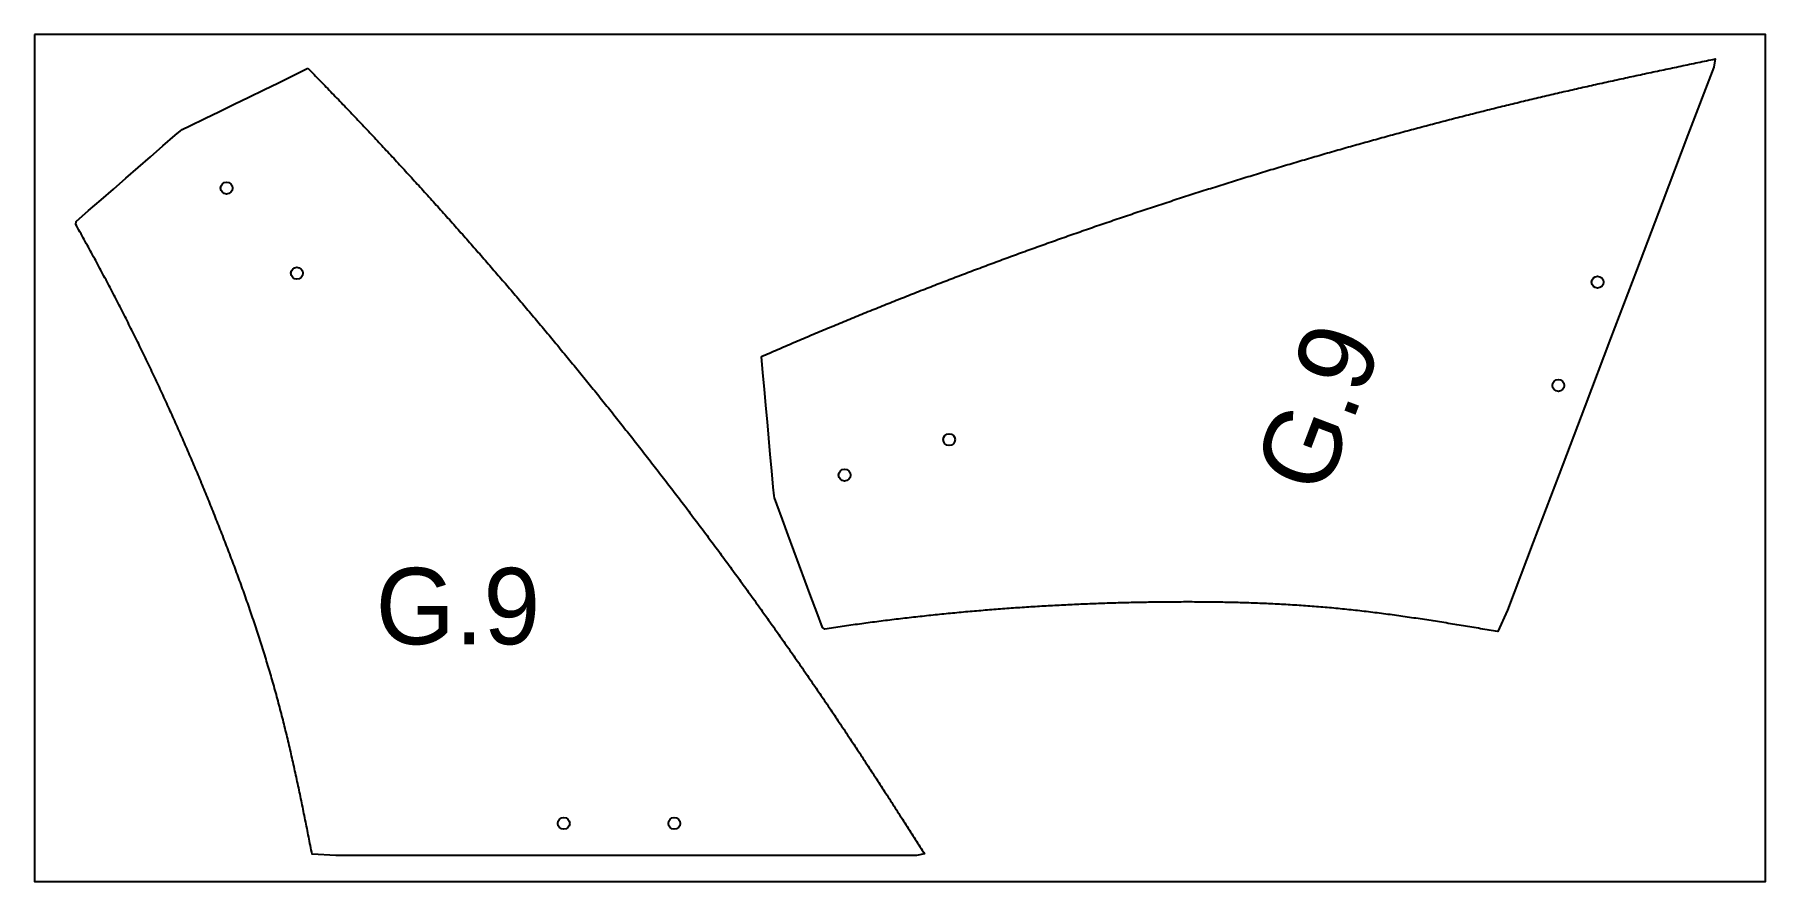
# Model space of a CAD drawing. Extents: x 8.6 to 102.6, y 6.1 to 52.1.
import ezdxf

# ---------------------------------------------------------------- set-up
doc = ezdxf.new("R2010")
doc.units = 0
doc.layers.get('0').update_dxf_attribs({"linetype": 'CONTINUOUS'})
for name, color, linetype in [('ANNOTATION', 7, 'CONTINUOUS'), ('CUT_SHEET', 1, 'CONTINUOUS'), ('DRILLING', 3, 'CONTINUOUS')]:
    doc.layers.add(name, color=color, linetype=linetype)
doc.styles.add('TW_CEN_MT', font='txt')

# ---------------------------------------------------------------- blocks, each defined once
blk = doc.blocks.new('*U4')
at = {"layer": 'ANNOTATION', "color": 7, "style": 'TW_CEN_MT'}
blk.add_text('G.9', height=4.1481, rotation=69.20988, dxfattribs=at).set_placement((78.623, 26.902))
blk = doc.blocks.new('*U5')
at = {"layer": 'ANNOTATION', "color": 7, "style": 'TW_CEN_MT'}
blk.add_text('G.9', height=4.1481, dxfattribs=at).set_placement((27.113, 18.941))

msp = doc.modelspace()

# ---------------------------------------------------------------- linework, layer by layer
for points in [[(23.4402, 50.2282, 0), (23.523, 50.1436, 0), (23.6058, 50.0589, 0), (23.6885, 49.9741, 0), (23.7712, 49.8893, 0), (23.8538, 49.8045, 0), (23.9364, 49.7196, 0), (24.019, 49.6347, 0), (24.1015, 49.5498, 0), (24.1839, 49.4648, 0), (24.2664, 49.3797, 0), (24.3488, 49.2947, 0), (24.4311, 49.2096, 0), (24.5134, 49.1244, 0), (24.5957, 49.0392, 0), (24.6779, 48.954, 0), (24.7601, 48.8687, 0), (24.8422, 48.7834, 0), (24.9243, 48.6981, 0), (25.0064, 48.6127, 0), (25.0884, 48.5272, 0), (25.1704, 48.4418, 0), (25.2523, 48.3562, 0), (25.3342, 48.2707, 0), (25.416, 48.1851, 0), (25.4978, 48.0995, 0), (25.5796, 48.0138, 0), (25.6613, 47.9281, 0), (25.743, 47.8423, 0), (25.8247, 47.7565, 0), (25.9062, 47.6707, 0), (25.9878, 47.5848, 0), (26.0693, 47.4989, 0), (26.1508, 47.4129, 0), (26.2322, 47.327, 0), (26.3136, 47.2409, 0), (26.3949, 47.1548, 0), (26.4762, 47.0687, 0), (26.5575, 46.9826, 0), (26.6387, 46.8964, 0), (26.7199, 46.8101, 0), (26.801, 46.7239, 0), (26.8821, 46.6376, 0), (26.9631, 46.5512, 0), (27.0441, 46.4648, 0), (27.1251, 46.3784, 0), (27.206, 46.2919, 0), (27.2869, 46.2054, 0), (27.3677, 46.1188, 0), (27.4485, 46.0322, 0), (27.5293, 45.9456, 0), (27.61, 45.8589, 0), (27.6906, 45.7722, 0), (27.7713, 45.6855, 0), (27.8518, 45.5987, 0), (27.9324, 45.5119, 0), (28.0129, 45.425, 0), (28.0933, 45.3381, 0), (28.1737, 45.2511, 0), (28.2541, 45.1641, 0), (28.3344, 45.0771, 0), (28.4147, 44.99, 0), (28.4949, 44.9029, 0), (28.5751, 44.8158, 0), (28.6553, 44.7286, 0), (28.7354, 44.6414, 0), (28.8154, 44.5541, 0), (28.8955, 44.4668, 0), (28.9754, 44.3795, 0), (29.0554, 44.2921, 0), (29.1353, 44.2047, 0), (29.2151, 44.1172, 0), (29.2949, 44.0297, 0), (29.3747, 43.9422, 0), (29.4544, 43.8546, 0), (29.5341, 43.767, 0), (29.6137, 43.6793, 0), (29.6933, 43.5916, 0), (29.7729, 43.5039, 0), (29.8524, 43.4161, 0), (29.9319, 43.3283, 0), (30.0113, 43.2405, 0), (30.0907, 43.1526, 0), (30.17, 43.0647, 0), (30.2493, 42.9767, 0), (30.3286, 42.8887, 0), (30.4078, 42.8007, 0), (30.487, 42.7126, 0), (30.5661, 42.6245, 0), (30.6452, 42.5363, 0), (30.7242, 42.4481, 0), (30.8032, 42.3599, 0), (30.8822, 42.2716, 0), (30.9611, 42.1833, 0), (31.0399, 42.0949, 0), (31.1188, 42.0066, 0), (31.1976, 41.9181, 0), (31.2763, 41.8297, 0), (31.355, 41.7412, 0), (31.4337, 41.6526, 0), (31.5123, 41.5641, 0), (31.5908, 41.4754, 0), (31.6694, 41.3868, 0), (31.7479, 41.2981, 0), (31.8263, 41.2094, 0), (31.9047, 41.1206, 0), (31.9831, 41.0318, 0), (32.0614, 40.943, 0), (32.1397, 40.8541, 0), (32.2179, 40.7652, 0), (32.2961, 40.6762, 0), (32.3742, 40.5872, 0), (32.4523, 40.4982, 0), (32.5304, 40.4091, 0), (32.6084, 40.32, 0), (32.6864, 40.2309, 0), (32.7643, 40.1417, 0), (32.8422, 40.0525, 0), (32.92, 39.9632, 0), (32.9978, 39.8739, 0), (33.0756, 39.7846, 0), (33.1533, 39.6952, 0), (33.231, 39.6058, 0), (33.3086, 39.5164, 0), (33.3862, 39.4269, 0), (33.4638, 39.3374, 0), (33.5413, 39.2479, 0), (33.6188, 39.1583, 0), (33.6962, 39.0686, 0), (33.7736, 38.979, 0), (33.8509, 38.8893, 0), (33.9282, 38.7995, 0), (34.0054, 38.7098, 0), (34.0826, 38.62, 0), (34.1598, 38.5301, 0), (34.2369, 38.4402, 0), (34.314, 38.3503, 0), (34.391, 38.2604, 0), (34.468, 38.1704, 0), (34.545, 38.0803, 0), (34.6219, 37.9903, 0), (34.6988, 37.9002, 0), (34.7756, 37.81, 0), (34.8524, 37.7198, 0), (34.9291, 37.6296, 0), (35.0058, 37.5394, 0), (35.0825, 37.4491, 0), (35.1591, 37.3588, 0), (35.2357, 37.2684, 0), (35.3122, 37.178, 0), (35.3887, 37.0876, 0), (35.4651, 36.9971, 0), (35.5415, 36.9066, 0), (35.6179, 36.8161, 0), (35.6942, 36.7255, 0), (35.7704, 36.6349, 0), (35.8467, 36.5443, 0), (35.9229, 36.4536, 0), (35.999, 36.3629, 0), (36.0751, 36.2721, 0), (36.1512, 36.1813, 0), (36.2272, 36.0905, 0), (36.3032, 35.9996, 0), (36.3791, 35.9087, 0), (36.455, 35.8178, 0), (36.5308, 35.7268, 0), (36.6066, 35.6358, 0), (36.6824, 35.5448, 0), (36.7581, 35.4537, 0), (36.8338, 35.3626, 0), (36.9094, 35.2714, 0), (36.985, 35.1803, 0), (37.0605, 35.089, 0), (37.136, 34.9978, 0), (37.2115, 34.9065, 0), (37.2869, 34.8152, 0), (37.3623, 34.7238, 0), (37.4376, 34.6324, 0), (37.5129, 34.541, 0), (37.5882, 34.4495, 0), (37.6634, 34.358, 0), (37.7386, 34.2665, 0), (37.8137, 34.1749, 0), (37.8888, 34.0833, 0), (37.9638, 33.9917, 0), (38.0388, 33.9, 0), (38.1137, 33.8083, 0), (38.1887, 33.7166, 0), (38.2635, 33.6248, 0), (38.3383, 33.533, 0), (38.4131, 33.4411, 0), (38.4879, 33.3492, 0), (38.5626, 33.2573, 0), (38.6372, 33.1654, 0), (38.7118, 33.0734, 0), (38.7864, 32.9814, 0), (38.8609, 32.8893, 0), (38.9354, 32.7972, 0), (39.0098, 32.7051, 0), (39.0842, 32.6129, 0), (39.1586, 32.5207, 0), (39.2329, 32.4285, 0), (39.3072, 32.3362, 0), (39.3814, 32.2439, 0), (39.4556, 32.1516, 0), (39.5297, 32.0592, 0), (39.6038, 31.9668, 0), (39.6779, 31.8744, 0), (39.7519, 31.7819, 0), (39.8259, 31.6894, 0), (39.8998, 31.5969, 0), (39.9737, 31.5043, 0), (40.0476, 31.4117, 0), (40.1214, 31.3191, 0), (40.1951, 31.2264, 0), (40.2688, 31.1337, 0), (40.3425, 31.041, 0), (40.4162, 30.9482, 0), (40.4897, 30.8554, 0), (40.5633, 30.7626, 0), (40.6368, 30.6697, 0), (40.7103, 30.5768, 0), (40.7837, 30.4838, 0), (40.8571, 30.3909, 0), (40.9304, 30.2979, 0), (41.0037, 30.2048, 0), (41.0769, 30.1117, 0), (41.1502, 30.0186, 0), (41.2233, 29.9255, 0), (41.2964, 29.8323, 0), (41.3695, 29.7391, 0), (41.4426, 29.6459, 0), (41.5156, 29.5526, 0), (41.5885, 29.4593, 0), (41.6614, 29.3659, 0), (41.7343, 29.2726, 0), (41.8071, 29.1792, 0), (41.8799, 29.0857, 0), (41.9526, 28.9922, 0), (42.0253, 28.8987, 0), (42.098, 28.8052, 0), (42.1706, 28.7116, 0), (42.2432, 28.618, 0), (42.3157, 28.5244, 0), (42.3882, 28.4307, 0), (42.4606, 28.337, 0), (42.533, 28.2433, 0), (42.6054, 28.1495, 0), (42.6777, 28.0557, 0), (42.75, 27.9619, 0), (42.8222, 27.868, 0), (42.8944, 27.7741, 0), (42.9666, 27.6802, 0), (43.0387, 27.5862, 0), (43.1107, 27.4922, 0), (43.1827, 27.3982, 0), (43.2547, 27.3041, 0), (43.3266, 27.21, 0), (43.3985, 27.1159, 0), (43.4704, 27.0217, 0), (43.5422, 26.9275, 0), (43.6139, 26.8333, 0), (43.6857, 26.739, 0), (43.7573, 26.6448, 0), (43.829, 26.5504, 0), (43.9005, 26.4561, 0), (43.9721, 26.3617, 0), (44.0436, 26.2673, 0), (44.115, 26.1728, 0), (44.1864, 26.0783, 0), (44.2578, 25.9838, 0), (44.3291, 25.8892, 0), (44.4004, 25.7946, 0), (44.4716, 25.7, 0), (44.5428, 25.6054, 0), (44.614, 25.5107, 0), (44.6851, 25.416, 0), (44.7561, 25.3212, 0), (44.8272, 25.2264, 0), (44.8981, 25.1316, 0), (44.9691, 25.0368, 0), (45.0399, 24.9419, 0), (45.1108, 24.847, 0), (45.1816, 24.752, 0), (45.2523, 24.657, 0), (45.323, 24.562, 0), (45.3937, 24.467, 0), (45.4643, 24.3719, 0), (45.5349, 24.2768, 0), (45.6054, 24.1816, 0), (45.6759, 24.0865, 0), (45.7463, 23.9913, 0), (45.8167, 23.896, 0), (45.887, 23.8007, 0), (45.9573, 23.7054, 0), (46.0276, 23.6101, 0), (46.0978, 23.5147, 0), (46.168, 23.4193, 0), (46.2381, 23.3239, 0), (46.3082, 23.2284, 0), (46.3782, 23.1329, 0), (46.4482, 23.0373, 0), (46.5181, 22.9418, 0), (46.588, 22.8462, 0), (46.6579, 22.7505, 0), (46.7277, 22.6548, 0), (46.7974, 22.5591, 0), (46.8671, 22.4634, 0), (46.9368, 22.3676, 0), (47.0064, 22.2718, 0), (47.076, 22.176, 0), (47.1455, 22.0801, 0), (47.215, 21.9842, 0), (47.2844, 21.8883, 0), (47.3538, 21.7923, 0), (47.4231, 21.6963, 0), (47.4924, 21.6003, 0), (47.5617, 21.5042, 0), (47.6309, 21.4081, 0), (47.7, 21.312, 0), (47.7691, 21.2158, 0), (47.8382, 21.1196, 0), (47.9072, 21.0234, 0), (47.9762, 20.9271, 0), (48.0451, 20.8308, 0), (48.114, 20.7345, 0), (48.1828, 20.6381, 0), (48.2516, 20.5417, 0), (48.3203, 20.4453, 0), (48.389, 20.3488, 0), (48.4576, 20.2523, 0), (48.5262, 20.1558, 0), (48.5948, 20.0593, 0), (48.6633, 19.9627, 0), (48.7317, 19.866, 0), (48.8001, 19.7694, 0), (48.8685, 19.6727, 0), (48.9368, 19.5759, 0), (49.0051, 19.4792, 0), (49.0733, 19.3824, 0), (49.1414, 19.2856, 0), (49.2095, 19.1887, 0), (49.2776, 19.0918, 0), (49.3456, 18.9949, 0), (49.4136, 18.8979, 0), (49.4815, 18.8009, 0), (49.5494, 18.7039, 0), (49.6172, 18.6068, 0), (49.685, 18.5098, 0), (49.7528, 18.4126, 0), (49.8204, 18.3155, 0), (49.8881, 18.2183, 0), (49.9557, 18.1211, 0), (50.0232, 18.0238, 0), (50.0907, 17.9265, 0), (50.1581, 17.8292, 0), (50.2255, 17.7318, 0), (50.2929, 17.6344, 0), (50.3602, 17.537, 0), (50.4274, 17.4396, 0), (50.4946, 17.3421, 0), (50.5618, 17.2445, 0), (50.6289, 17.147, 0), (50.6959, 17.0494, 0), (50.7629, 16.9518, 0), (50.8299, 16.8541, 0), (50.8968, 16.7564, 0), (50.9637, 16.6587, 0), (51.0305, 16.5609, 0), (51.0972, 16.4632, 0), (51.1639, 16.3653, 0), (51.2306, 16.2675, 0), (51.2972, 16.1696, 0), (51.3638, 16.0717, 0), (51.4303, 15.9737, 0), (51.4967, 15.8757, 0), (51.5631, 15.7777, 0), (51.6295, 15.6797, 0), (51.6958, 15.5816, 0), (51.7621, 15.4834, 0), (51.8283, 15.3853, 0), (51.8944, 15.2871, 0), (51.9606, 15.1889, 0), (52.0266, 15.0906, 0), (52.0926, 14.9923, 0), (52.1586, 14.894, 0), (52.2245, 14.7957, 0), (52.2904, 14.6973, 0), (52.3562, 14.5989, 0), (52.4219, 14.5004, 0), (52.4876, 14.4019, 0), (52.5533, 14.3034, 0), (52.6189, 14.2048, 0), (52.6845, 14.1063, 0), (52.75, 14.0076, 0), (52.8154, 13.909, 0), (52.8808, 13.8103, 0), (52.9462, 13.7116, 0), (53.0115, 13.6128, 0), (53.0768, 13.514, 0), (53.142, 13.4152, 0), (53.2072, 13.3164, 0), (53.2723, 13.2175, 0), (53.3374, 13.1186, 0), (53.4024, 13.0197, 0), (53.4674, 12.9207, 0), (53.5323, 12.8217, 0), (53.5972, 12.7227, 0), (53.6621, 12.6237, 0), (53.7269, 12.5246, 0), (53.7917, 12.4255, 0), (53.8564, 12.3264, 0), (53.9212, 12.2272, 0), (53.9858, 12.1281, 0), (54.0505, 12.0289, 0), (54.115, 11.9297, 0), (54.1796, 11.8304, 0), (54.2441, 11.7311, 0), (54.3086, 11.6319, 0), (54.3731, 11.5325, 0), (54.4375, 11.4332, 0), (54.5019, 11.3339, 0), (54.5663, 11.2345, 0), (54.6306, 11.1351, 0), (54.6949, 11.0357, 0), (54.7592, 10.9362, 0), (54.8234, 10.8368, 0), (54.8876, 10.7373, 0), (54.9518, 10.6378, 0), (55.016, 10.5383, 0), (55.0801, 10.4388, 0), (55.1442, 10.3393, 0), (55.2083, 10.2397, 0), (55.2723, 10.1401, 0), (55.3364, 10.0406, 0), (55.4004, 9.94095, 0), (55.4644, 9.84134, 0), (55.5284, 9.74171, 0), (55.5923, 9.64207, 0), (55.6562, 9.54241, 0), (55.7202, 9.44275, 0), (55.7841, 9.34307, 0), (55.8479, 9.24338, 0), (55.9118, 9.14368, 0), (55.9756, 9.04397, 0), (56.0395, 8.94424, 0), (56.1033, 8.84451, 0), (56.1671, 8.74477, 0), (56.2309, 8.64502, 0), (56.2947, 8.54527, 0), (56.3584, 8.4455, 0), (56.4222, 8.34573, 0), (56.4859, 8.24595, 0), (56.5497, 8.14617, 0), (56.6134, 8.04637, 0), (56.6771, 7.94658, 0), (56.7408, 7.84678, 0), (56.8045, 7.74697, 0), (56.8682, 7.64716, 0), (56.9319, 7.54735, 0), (56.4958, 7.45998, 0), (52.5522, 7.45998, 0), (48.6085, 7.45998, 0), (44.6649, 7.45998, 0), (40.7212, 7.45998, 0), (36.7776, 7.45998, 0), (32.8339, 7.45998, 0), (28.8903, 7.45998, 0), (24.9466, 7.45998, 0), (23.6631, 7.53889, 0), (23.6402, 7.65519, 0), (23.6173, 7.77149, 0), (23.5943, 7.88778, 0), (23.5714, 8.00406, 0), (23.5484, 8.12034, 0), (23.5254, 8.23662, 0), (23.5023, 8.35288, 0), (23.4793, 8.46913, 0), (23.4562, 8.58538, 0), (23.433, 8.70162, 0), (23.4098, 8.81784, 0), (23.3866, 8.93405, 0), (23.3633, 9.05026, 0), (23.34, 9.16645, 0), (23.3166, 9.28262, 0), (23.2932, 9.39878, 0), (23.2697, 9.51493, 0), (23.2462, 9.63106, 0), (23.2226, 9.74717, 0), (23.1989, 9.86327, 0), (23.1751, 9.97935, 0), (23.1513, 10.0954, 0), (23.1275, 10.2115, 0), (23.1035, 10.3275, 0), (23.0795, 10.4435, 0), (23.0554, 10.5595, 0), (23.0312, 10.6754, 0), (23.0069, 10.7914, 0), (22.9825, 10.9073, 0), (22.958, 11.0232, 0), (22.9335, 11.139, 0), (22.9088, 11.2549, 0), (22.8841, 11.3707, 0), (22.8593, 11.4865, 0), (22.8343, 11.6023, 0), (22.8092, 11.718, 0), (22.7841, 11.8337, 0), (22.7588, 11.9494, 0), (22.7334, 12.065, 0), (22.7079, 12.1806, 0), (22.6823, 12.2962, 0), (22.6565, 12.4118, 0), (22.6307, 12.5273, 0), (22.6047, 12.6428, 0), (22.5785, 12.7582, 0), (22.5523, 12.8737, 0), (22.5259, 12.989, 0), (22.4993, 13.1044, 0), (22.4727, 13.2197, 0), (22.4458, 13.335, 0), (22.4189, 13.4502, 0), (22.3918, 13.5654, 0), (22.3645, 13.6806, 0), (22.3371, 13.7957, 0), (22.3095, 13.9108, 0), (22.2818, 14.0258, 0), (22.2539, 14.1408, 0), (22.2258, 14.2557, 0), (22.1976, 14.3707, 0), (22.1692, 14.4855, 0), (22.1407, 14.6003, 0), (22.1119, 14.7151, 0), (22.083, 14.8298, 0), (22.0539, 14.9445, 0), (22.0247, 15.0591, 0), (21.9952, 15.1737, 0), (21.9656, 15.2883, 0), (21.9357, 15.4027, 0), (21.9057, 15.5172, 0), (21.8755, 15.6316, 0), (21.8451, 15.7459, 0), (21.8145, 15.8602, 0), (21.7836, 15.9744, 0), (21.7526, 16.0886, 0), (21.7214, 16.2027, 0), (21.6899, 16.3167, 0), (21.6583, 16.4308, 0), (21.6265, 16.5447, 0), (21.5944, 16.6586, 0), (21.5622, 16.7725, 0), (21.5298, 16.8863, 0), (21.4971, 17, 0), (21.4643, 17.1137, 0), (21.4313, 17.2273, 0), (21.3981, 17.3409, 0), (21.3647, 17.4545, 0), (21.3311, 17.568, 0), (21.2974, 17.6814, 0), (21.2634, 17.7948, 0), (21.2293, 17.9081, 0), (21.1949, 18.0214, 0), (21.1604, 18.1346, 0), (21.1258, 18.2478, 0), (21.0909, 18.3609, 0), (21.0558, 18.474, 0), (21.0206, 18.587, 0), (20.9852, 18.7, 0), (20.9497, 18.8129, 0), (20.9139, 18.9258, 0), (20.878, 19.0386, 0), (20.8419, 19.1514, 0), (20.8057, 19.2642, 0), (20.7693, 19.3768, 0), (20.7327, 19.4895, 0), (20.6959, 19.6021, 0), (20.659, 19.7146, 0), (20.622, 19.8271, 0), (20.5847, 19.9395, 0), (20.5473, 20.0519, 0), (20.5098, 20.1642, 0), (20.4721, 20.2765, 0), (20.4342, 20.3888, 0), (20.3962, 20.501, 0), (20.3581, 20.6131, 0), (20.3197, 20.7252, 0), (20.2813, 20.8373, 0), (20.2427, 20.9493, 0), (20.2039, 21.0613, 0), (20.165, 21.1732, 0), (20.1259, 21.2851, 0), (20.0868, 21.3969, 0), (20.0474, 21.5087, 0), (20.0079, 21.6204, 0), (19.9683, 21.7321, 0), (19.9286, 21.8438, 0), (19.8887, 21.9554, 0), (19.8487, 22.0669, 0), (19.8085, 22.1784, 0), (19.7682, 22.2899, 0), (19.7278, 22.4013, 0), (19.6873, 22.5127, 0), (19.6466, 22.624, 0), (19.6058, 22.7353, 0), (19.5649, 22.8466, 0), (19.5238, 22.9578, 0), (19.4827, 23.0689, 0), (19.4414, 23.1801, 0), (19.4, 23.2911, 0), (19.3584, 23.4022, 0), (19.3168, 23.5132, 0), (19.275, 23.6241, 0), (19.2331, 23.735, 0), (19.1911, 23.8459, 0), (19.149, 23.9567, 0), (19.1068, 24.0675, 0), (19.0645, 24.1782, 0), (19.0221, 24.2889, 0), (18.9795, 24.3995, 0), (18.9369, 24.5102, 0), (18.8942, 24.6207, 0), (18.8513, 24.7313, 0), (18.8084, 24.8417, 0), (18.7653, 24.9522, 0), (18.7222, 25.0626, 0), (18.6789, 25.173, 0), (18.6356, 25.2833, 0), (18.5922, 25.3936, 0), (18.5486, 25.5038, 0), (18.505, 25.614, 0), (18.4613, 25.7242, 0), (18.4175, 25.8343, 0), (18.3736, 25.9444, 0), (18.3296, 26.0545, 0), (18.2855, 26.1645, 0), (18.2413, 26.2745, 0), (18.1971, 26.3844, 0), (18.1527, 26.4943, 0), (18.1082, 26.6041, 0), (18.0637, 26.7139, 0), (18.019, 26.8237, 0), (17.9743, 26.9334, 0), (17.9295, 27.0431, 0), (17.8845, 27.1528, 0), (17.8395, 27.2624, 0), (17.7944, 27.3719, 0), (17.7492, 27.4814, 0), (17.7039, 27.5909, 0), (17.6585, 27.7004, 0), (17.613, 27.8098, 0), (17.5674, 27.9191, 0), (17.5217, 28.0284, 0), (17.476, 28.1377, 0), (17.4301, 28.2469, 0), (17.3841, 28.3561, 0), (17.3381, 28.4653, 0), (17.2919, 28.5744, 0), (17.2457, 28.6834, 0), (17.1993, 28.7924, 0), (17.1529, 28.9014, 0), (17.1064, 29.0104, 0), (17.0597, 29.1192, 0), (17.013, 29.2281, 0), (16.9662, 29.3369, 0), (16.9193, 29.4457, 0), (16.8723, 29.5544, 0), (16.8252, 29.6631, 0), (16.778, 29.7717, 0), (16.7307, 29.8803, 0), (16.6833, 29.9888, 0), (16.6358, 30.0973, 0), (16.5883, 30.2058, 0), (16.5406, 30.3142, 0), (16.4928, 30.4226, 0), (16.445, 30.5309, 0), (16.397, 30.6392, 0), (16.349, 30.7475, 0), (16.3008, 30.8557, 0), (16.2526, 30.9638, 0), (16.2042, 31.0719, 0), (16.1558, 31.18, 0), (16.1073, 31.288, 0), (16.0586, 31.396, 0), (16.0099, 31.5039, 0), (15.9611, 31.6118, 0), (15.9122, 31.7197, 0), (15.8632, 31.8275, 0), (15.8141, 31.9352, 0), (15.7649, 32.0429, 0), (15.7156, 32.1506, 0), (15.6662, 32.2582, 0), (15.6167, 32.3658, 0), (15.5671, 32.4733, 0), (15.5174, 32.5808, 0), (15.4677, 32.6883, 0), (15.4178, 32.7957, 0), (15.3678, 32.903, 0), (15.3177, 33.0103, 0), (15.2676, 33.1176, 0), (15.2173, 33.2248, 0), (15.167, 33.332, 0), (15.1165, 33.4391, 0), (15.066, 33.5462, 0), (15.0153, 33.6532, 0), (14.9646, 33.7602, 0), (14.9137, 33.8671, 0), (14.8628, 33.974, 0), (14.8118, 34.0808, 0), (14.7606, 34.1876, 0), (14.7094, 34.2944, 0), (14.6581, 34.4011, 0), (14.6067, 34.5078, 0), (14.5551, 34.6144, 0), (14.5035, 34.7209, 0), (14.4518, 34.8274, 0), (14.4, 34.9339, 0), (14.3481, 35.0403, 0), (14.2961, 35.1467, 0), (14.244, 35.253, 0), (14.1918, 35.3593, 0), (14.1395, 35.4655, 0), (14.0871, 35.5717, 0), (14.0346, 35.6779, 0), (13.982, 35.784, 0), (13.9293, 35.89, 0), (13.8765, 35.996, 0), (13.8237, 36.1019, 0), (13.7707, 36.2078, 0), (13.7176, 36.3137, 0), (13.6644, 36.4195, 0), (13.6111, 36.5252, 0), (13.5578, 36.6309, 0), (13.5043, 36.7366, 0), (13.4507, 36.8422, 0), (13.3971, 36.9477, 0), (13.3433, 37.0533, 0), (13.2894, 37.1587, 0), (13.2355, 37.2641, 0), (13.1814, 37.3695, 0), (13.1273, 37.4748, 0), (13.073, 37.5801, 0), (13.0186, 37.6853, 0), (12.9642, 37.7904, 0), (12.9096, 37.8955, 0), (12.855, 38.0006, 0), (12.8003, 38.1056, 0), (12.7454, 38.2106, 0), (12.6905, 38.3155, 0), (12.6355, 38.4204, 0), (12.5803, 38.5252, 0), (12.5251, 38.63, 0), (12.4698, 38.7347, 0), (12.4144, 38.8394, 0), (12.3589, 38.944, 0), (12.3032, 39.0485, 0), (12.2475, 39.1531, 0), (12.1917, 39.2575, 0), (12.1358, 39.362, 0), (12.0798, 39.4663, 0), (12.0238, 39.5706, 0), (11.9676, 39.6749, 0), (11.9113, 39.7791, 0), (11.8549, 39.8833, 0), (11.7985, 39.9874, 0), (11.7419, 40.0915, 0), (11.6852, 40.1955, 0), (11.6285, 40.2995, 0), (11.5716, 40.4034, 0), (11.5147, 40.5073, 0), (11.4577, 40.6111, 0), (11.4005, 40.7149, 0), (11.3433, 40.8186, 0), (11.286, 40.9222, 0), (11.2286, 41.0259, 0), (11.1711, 41.1294, 0), (11.1135, 41.2329, 0), (11.0558, 41.3364, 0), (10.998, 41.4398, 0), (10.9402, 41.5432, 0), (10.8822, 41.6465, 0), (10.8241, 41.7497, 0), (10.8556, 41.9122, 0), (11.5277, 42.498, 0), (12.1998, 43.0838, 0), (12.8718, 43.6696, 0), (13.5439, 44.2554, 0), (14.216, 44.8412, 0), (14.888, 45.427, 0), (15.5601, 46.0128, 0), (16.2322, 46.5986, 0), (16.512, 46.8382, 0), (16.6112, 46.9029, 0), (17.0269, 47.1075, 0), (17.8285, 47.4976, 0), (18.6302, 47.8877, 0), (19.4319, 48.2778, 0), (20.2335, 48.6679, 0), (21.0352, 49.058, 0), (21.8368, 49.4481, 0), (22.6385, 49.8381, 0), (23.4402, 50.2282, 0)], [(48.0692, 34.5736, 0), (48.1777, 34.6209, 0), (48.2863, 34.6682, 0), (48.3949, 34.7155, 0), (48.5035, 34.7627, 0), (48.6121, 34.8098, 0), (48.7208, 34.8569, 0), (48.8295, 34.904, 0), (48.9382, 34.951, 0), (49.0469, 34.9979, 0), (49.1557, 35.0448, 0), (49.2644, 35.0916, 0), (49.3732, 35.1384, 0), (49.482, 35.1851, 0), (49.5909, 35.2318, 0), (49.6998, 35.2784, 0), (49.8086, 35.325, 0), (49.9176, 35.3715, 0), (50.0265, 35.4179, 0), (50.1355, 35.4643, 0), (50.2444, 35.5107, 0), (50.3534, 35.557, 0), (50.4625, 35.6032, 0), (50.5715, 35.6494, 0), (50.6806, 35.6956, 0), (50.7897, 35.7416, 0), (50.8988, 35.7877, 0), (51.0079, 35.8337, 0), (51.1171, 35.8796, 0), (51.2263, 35.9254, 0), (51.3355, 35.9713, 0), (51.4447, 36.017, 0), (51.554, 36.0627, 0), (51.6632, 36.1084, 0), (51.7725, 36.154, 0), (51.8819, 36.1995, 0), (51.9912, 36.245, 0), (52.1006, 36.2905, 0), (52.21, 36.3359, 0), (52.3194, 36.3812, 0), (52.4288, 36.4265, 0), (52.5383, 36.4717, 0), (52.6477, 36.5169, 0), (52.7572, 36.562, 0), (52.8667, 36.607, 0), (52.9763, 36.6521, 0), (53.0859, 36.697, 0), (53.1954, 36.7419, 0), (53.305, 36.7868, 0), (53.4147, 36.8316, 0), (53.5243, 36.8763, 0), (53.634, 36.921, 0), (53.7437, 36.9656, 0), (53.8534, 37.0102, 0), (53.9632, 37.0547, 0), (54.0729, 37.0992, 0), (54.1827, 37.1436, 0), (54.2925, 37.188, 0), (54.4023, 37.2323, 0), (54.5122, 37.2765, 0), (54.6221, 37.3207, 0), (54.7319, 37.3649, 0), (54.8419, 37.409, 0), (54.9518, 37.453, 0), (55.0618, 37.497, 0), (55.1717, 37.5409, 0), (55.2817, 37.5848, 0), (55.3918, 37.6286, 0), (55.5018, 37.6724, 0), (55.6119, 37.7161, 0), (55.722, 37.7598, 0), (55.8321, 37.8034, 0), (55.9422, 37.847, 0), (56.0523, 37.8905, 0), (56.1625, 37.9339, 0), (56.2727, 37.9773, 0), (56.3829, 38.0206, 0), (56.4932, 38.0639, 0), (56.6034, 38.1072, 0), (56.7137, 38.1503, 0), (56.824, 38.1935, 0), (56.9343, 38.2365, 0), (57.0447, 38.2796, 0), (57.155, 38.3225, 0), (57.2654, 38.3654, 0), (57.3758, 38.4083, 0), (57.4862, 38.4511, 0), (57.5967, 38.4938, 0), (57.7071, 38.5365, 0), (57.8176, 38.5792, 0), (57.9281, 38.6218, 0), (58.0387, 38.6643, 0), (58.1492, 38.7068, 0), (58.2598, 38.7492, 0), (58.3704, 38.7916, 0), (58.481, 38.8339, 0), (58.5916, 38.8762, 0), (58.7023, 38.9184, 0), (58.8129, 38.9606, 0), (58.9236, 39.0027, 0), (59.0343, 39.0447, 0), (59.1451, 39.0867, 0), (59.2558, 39.1287, 0), (59.3666, 39.1706, 0), (59.4774, 39.2124, 0), (59.5882, 39.2542, 0), (59.699, 39.296, 0), (59.8099, 39.3376, 0), (59.9208, 39.3793, 0), (60.0317, 39.4208, 0), (60.1426, 39.4624, 0), (60.2535, 39.5038, 0), (60.3645, 39.5453, 0), (60.4754, 39.5866, 0), (60.5864, 39.6279, 0), (60.6975, 39.6692, 0), (60.8085, 39.7104, 0), (60.9195, 39.7515, 0), (61.0306, 39.7926, 0), (61.1417, 39.8337, 0), (61.2528, 39.8747, 0), (61.364, 39.9156, 0), (61.4751, 39.9565, 0), (61.5863, 39.9973, 0), (61.6975, 40.0381, 0), (61.8087, 40.0788, 0), (61.9199, 40.1195, 0), (62.0312, 40.1601, 0), (62.1424, 40.2007, 0), (62.2537, 40.2412, 0), (62.365, 40.2817, 0), (62.4764, 40.3221, 0), (62.5877, 40.3624, 0), (62.6991, 40.4027, 0), (62.8105, 40.443, 0), (62.9219, 40.4832, 0), (63.0333, 40.5233, 0), (63.1447, 40.5634, 0), (63.2562, 40.6035, 0), (63.3677, 40.6435, 0), (63.4792, 40.6834, 0), (63.5907, 40.7233, 0), (63.7022, 40.7631, 0), (63.8138, 40.8029, 0), (63.9254, 40.8426, 0), (64.037, 40.8823, 0), (64.1486, 40.9219, 0), (64.2602, 40.9614, 0), (64.3719, 41.001, 0), (64.4835, 41.0404, 0), (64.5952, 41.0798, 0), (64.7069, 41.1192, 0), (64.8187, 41.1585, 0), (64.9304, 41.1977, 0), (65.0422, 41.2369, 0), (65.154, 41.2761, 0), (65.2658, 41.3152, 0), (65.3776, 41.3542, 0), (65.4894, 41.3932, 0), (65.6013, 41.4321, 0), (65.7132, 41.471, 0), (65.825, 41.5098, 0), (65.937, 41.5486, 0), (66.0489, 41.5873, 0), (66.1608, 41.626, 0), (66.2728, 41.6646, 0), (66.3848, 41.7032, 0), (66.4968, 41.7417, 0), (66.6088, 41.7801, 0), (66.7209, 41.8186, 0), (66.8329, 41.8569, 0), (66.945, 41.8952, 0), (67.0571, 41.9335, 0), (67.1692, 41.9717, 0), (67.2813, 42.0098, 0), (67.3935, 42.0479, 0), (67.5056, 42.0859, 0), (67.6178, 42.1239, 0), (67.73, 42.1619, 0), (67.8422, 42.1998, 0), (67.9545, 42.2376, 0), (68.0667, 42.2754, 0), (68.179, 42.3131, 0), (68.2913, 42.3508, 0), (68.4036, 42.3884, 0), (68.5159, 42.426, 0), (68.6283, 42.4635, 0), (68.7406, 42.501, 0), (68.853, 42.5384, 0), (68.9654, 42.5757, 0), (69.0778, 42.6131, 0), (69.1902, 42.6503, 0), (69.3027, 42.6875, 0), (69.4151, 42.7247, 0), (69.5276, 42.7618, 0), (69.6401, 42.7988, 0), (69.7526, 42.8358, 0), (69.8652, 42.8728, 0), (69.9777, 42.9097, 0), (70.0903, 42.9465, 0), (70.2029, 42.9833, 0), (70.3155, 43.02, 0), (70.4281, 43.0567, 0), (70.5407, 43.0934, 0), (70.6534, 43.1299, 0), (70.766, 43.1665, 0), (70.8787, 43.203, 0), (70.9914, 43.2394, 0), (71.1041, 43.2758, 0), (71.2169, 43.3121, 0), (71.3296, 43.3484, 0), (71.4424, 43.3846, 0), (71.5552, 43.4207, 0), (71.668, 43.4569, 0), (71.7808, 43.4929, 0), (71.8936, 43.5289, 0), (72.0065, 43.5649, 0), (72.1193, 43.6008, 0), (72.2322, 43.6367, 0), (72.3451, 43.6725, 0), (72.458, 43.7082, 0), (72.571, 43.7439, 0), (72.6839, 43.7796, 0), (72.7969, 43.8152, 0), (72.9099, 43.8507, 0), (73.0229, 43.8862, 0), (73.1359, 43.9217, 0), (73.2489, 43.9571, 0), (73.362, 43.9924, 0), (73.475, 44.0277, 0), (73.5881, 44.0629, 0), (73.7012, 44.0981, 0), (73.8143, 44.1333, 0), (73.9274, 44.1683, 0), (74.0406, 44.2034, 0), (74.1538, 44.2384, 0), (74.2669, 44.2733, 0), (74.3801, 44.3082, 0), (74.4933, 44.343, 0), (74.6065, 44.3778, 0), (74.7198, 44.4125, 0), (74.833, 44.4472, 0), (74.9463, 44.4818, 0), (75.0596, 44.5164, 0), (75.1729, 44.5509, 0), (75.2862, 44.5853, 0), (75.3995, 44.6198, 0), (75.5129, 44.6541, 0), (75.6262, 44.6884, 0), (75.7396, 44.7227, 0), (75.853, 44.7569, 0), (75.9664, 44.7911, 0), (76.0799, 44.8252, 0), (76.1933, 44.8592, 0), (76.3067, 44.8932, 0), (76.4202, 44.9272, 0), (76.5337, 44.9611, 0), (76.6472, 44.9949, 0), (76.7607, 45.0287, 0), (76.8742, 45.0625, 0), (76.9878, 45.0962, 0), (77.1014, 45.1298, 0), (77.2149, 45.1634, 0), (77.3285, 45.1969, 0), (77.4421, 45.2304, 0), (77.5558, 45.2639, 0), (77.6694, 45.2972, 0), (77.783, 45.3306, 0), (77.8967, 45.3638, 0), (78.0104, 45.3971, 0), (78.1241, 45.4302, 0), (78.2378, 45.4633, 0), (78.3515, 45.4964, 0), (78.4653, 45.5294, 0), (78.579, 45.5624, 0), (78.6928, 45.5953, 0), (78.8066, 45.6281, 0), (78.9204, 45.6609, 0), (79.0342, 45.6937, 0), (79.1481, 45.7264, 0), (79.2619, 45.759, 0), (79.3758, 45.7916, 0), (79.4897, 45.8241, 0), (79.6035, 45.8566, 0), (79.7175, 45.8891, 0), (79.8314, 45.9214, 0), (79.9453, 45.9538, 0), (80.0593, 45.986, 0), (80.1732, 46.0182, 0), (80.2872, 46.0504, 0), (80.4012, 46.0825, 0), (80.5152, 46.1146, 0), (80.6293, 46.1466, 0), (80.7433, 46.1785, 0), (80.8574, 46.2104, 0), (80.9714, 46.2422, 0), (81.0855, 46.274, 0), (81.1996, 46.3058, 0), (81.3137, 46.3374, 0), (81.4279, 46.3691, 0), (81.542, 46.4006, 0), (81.6562, 46.4321, 0), (81.7703, 46.4636, 0), (81.8845, 46.495, 0), (81.9987, 46.5264, 0), (82.1129, 46.5577, 0), (82.2272, 46.5889, 0), (82.3414, 46.6201, 0), (82.4557, 46.6512, 0), (82.57, 46.6823, 0), (82.6842, 46.7133, 0), (82.7986, 46.7443, 0), (82.9129, 46.7752, 0), (83.0272, 46.8061, 0), (83.1416, 46.8369, 0), (83.2559, 46.8676, 0), (83.3703, 46.8983, 0), (83.4847, 46.929, 0), (83.5991, 46.9595, 0), (83.7135, 46.9901, 0), (83.8279, 47.0205, 0), (83.9424, 47.051, 0), (84.0569, 47.0813, 0), (84.1713, 47.1116, 0), (84.2858, 47.1419, 0), (84.4003, 47.1721, 0), (84.5148, 47.2022, 0), (84.6294, 47.2323, 0), (84.7439, 47.2623, 0), (84.8585, 47.2923, 0), (84.9731, 47.3222, 0), (85.0877, 47.3521, 0), (85.2023, 47.3819, 0), (85.3169, 47.4117, 0), (85.4315, 47.4414, 0), (85.5462, 47.471, 0), (85.6608, 47.5006, 0), (85.7755, 47.5301, 0), (85.8902, 47.5596, 0), (86.0049, 47.589, 0), (86.1196, 47.6183, 0), (86.2343, 47.6476, 0), (86.3491, 47.6769, 0), (86.4638, 47.7061, 0), (86.5786, 47.7352, 0), (86.6934, 47.7643, 0), (86.8082, 47.7933, 0), (86.923, 47.8223, 0), (87.0378, 47.8512, 0), (87.1527, 47.88, 0), (87.2675, 47.9088, 0), (87.3824, 47.9376, 0), (87.4973, 47.9662, 0), (87.6122, 47.9949, 0), (87.7271, 48.0234, 0), (87.842, 48.0519, 0), (87.957, 48.0804, 0), (88.0719, 48.1088, 0), (88.1869, 48.1371, 0), (88.3019, 48.1654, 0), (88.4169, 48.1936, 0), (88.5319, 48.2218, 0), (88.6469, 48.2499, 0), (88.7619, 48.2779, 0), (88.877, 48.3059, 0), (88.992, 48.3338, 0), (89.1071, 48.3617, 0), (89.2222, 48.3895, 0), (89.3373, 48.4173, 0), (89.4524, 48.445, 0), (89.5676, 48.4726, 0), (89.6827, 48.5002, 0), (89.7979, 48.5278, 0), (89.913, 48.5552, 0), (90.0282, 48.5826, 0), (90.1434, 48.61, 0), (90.2586, 48.6373, 0), (90.3739, 48.6645, 0), (90.4891, 48.6917, 0), (90.6043, 48.7188, 0), (90.7196, 48.7459, 0), (90.8349, 48.7729, 0), (90.9502, 48.7998, 0), (91.0655, 48.8267, 0), (91.1808, 48.8535, 0), (91.2961, 48.8803, 0), (91.4115, 48.907, 0), (91.5268, 48.9337, 0), (91.6422, 48.9603, 0), (91.7576, 48.9868, 0), (91.873, 49.0133, 0), (91.9884, 49.0397, 0), (92.1038, 49.066, 0), (92.2193, 49.0923, 0), (92.3347, 49.1186, 0), (92.4502, 49.1447, 0), (92.5656, 49.1709, 0), (92.6811, 49.1969, 0), (92.7966, 49.2229, 0), (92.9122, 49.2489, 0), (93.0277, 49.2748, 0), (93.1432, 49.3006, 0), (93.2588, 49.3264, 0), (93.3743, 49.3521, 0), (93.4899, 49.3778, 0), (93.6055, 49.4035, 0), (93.7211, 49.429, 0), (93.8367, 49.4546, 0), (93.9523, 49.4801, 0), (94.0679, 49.5055, 0), (94.1836, 49.5309, 0), (94.2992, 49.5562, 0), (94.4149, 49.5815, 0), (94.5305, 49.6068, 0), (94.6462, 49.632, 0), (94.7619, 49.6572, 0), (94.8776, 49.6823, 0), (94.9933, 49.7074, 0), (95.109, 49.7324, 0), (95.2247, 49.7575, 0), (95.3405, 49.7824, 0), (95.4562, 49.8074, 0), (95.572, 49.8323, 0), (95.6877, 49.8571, 0), (95.8035, 49.8819, 0), (95.9193, 49.9067, 0), (96.035, 49.9315, 0), (96.1508, 49.9562, 0), (96.2666, 49.9809, 0), (96.3824, 50.0056, 0), (96.4982, 50.0302, 0), (96.614, 50.0548, 0), (96.7299, 50.0794, 0), (96.8457, 50.1039, 0), (96.9615, 50.1284, 0), (97.0773, 50.1529, 0), (97.1932, 50.1774, 0), (97.309, 50.2019, 0), (97.4249, 50.2263, 0), (97.5408, 50.2507, 0), (97.6566, 50.2751, 0), (97.7725, 50.2994, 0), (97.8884, 50.3237, 0), (98.0042, 50.3481, 0), (98.1201, 50.3724, 0), (98.236, 50.3966, 0), (98.3519, 50.4209, 0), (98.4678, 50.4451, 0), (98.5837, 50.4694, 0), (98.6996, 50.4936, 0), (98.8155, 50.5178, 0), (98.9314, 50.542, 0), (99.0473, 50.5662, 0), (99.1632, 50.5903, 0), (99.2791, 50.6145, 0), (99.395, 50.6386, 0), (99.5109, 50.6628, 0), (99.6269, 50.6869, 0), (99.7428, 50.711, 0), (99.8587, 50.7351, 0), (99.7856, 50.2964, 0), (98.3858, 46.6096, 0), (96.986, 42.9227, 0), (95.5862, 39.2358, 0), (94.1865, 35.549, 0), (92.7867, 31.8621, 0), (91.3869, 28.1752, 0), (89.9871, 24.4884, 0), (88.5873, 20.8015, 0), (88.058, 19.6295, 0), (87.9411, 19.6494, 0), (87.8243, 19.6693, 0), (87.7074, 19.6891, 0), (87.5905, 19.7089, 0), (87.4737, 19.7287, 0), (87.3568, 19.7485, 0), (87.2399, 19.7682, 0), (87.1231, 19.7879, 0), (87.0062, 19.8075, 0), (86.8893, 19.8272, 0), (86.7724, 19.8467, 0), (86.6555, 19.8663, 0), (86.5386, 19.8858, 0), (86.4217, 19.9052, 0), (86.3048, 19.9246, 0), (86.1879, 19.9439, 0), (86.071, 19.9632, 0), (85.9541, 19.9824, 0), (85.8371, 20.0015, 0), (85.7202, 20.0206, 0), (85.6032, 20.0396, 0), (85.4863, 20.0585, 0), (85.3693, 20.0774, 0), (85.2523, 20.0962, 0), (85.1354, 20.1149, 0), (85.0184, 20.1335, 0), (84.9014, 20.1521, 0), (84.7844, 20.1705, 0), (84.6674, 20.1889, 0), (84.5503, 20.2071, 0), (84.4333, 20.2253, 0), (84.3162, 20.2434, 0), (84.1992, 20.2614, 0), (84.0821, 20.2792, 0), (83.965, 20.297, 0), (83.8479, 20.3147, 0), (83.7308, 20.3322, 0), (83.6137, 20.3496, 0), (83.4966, 20.3669, 0), (83.3794, 20.3841, 0), (83.2623, 20.4012, 0), (83.1451, 20.4181, 0), (83.0279, 20.435, 0), (82.9107, 20.4516, 0), (82.7935, 20.4682, 0), (82.6763, 20.4846, 0), (82.5591, 20.5009, 0), (82.4418, 20.517, 0), (82.3245, 20.533, 0), (82.2072, 20.5489, 0), (82.0899, 20.5646, 0), (81.9726, 20.5801, 0), (81.8553, 20.5955, 0), (81.7379, 20.6107, 0), (81.6206, 20.6258, 0), (81.5032, 20.6407, 0), (81.3858, 20.6554, 0), (81.2683, 20.67, 0), (81.1509, 20.6844, 0), (81.0334, 20.6986, 0), (80.916, 20.7127, 0), (80.7985, 20.7266, 0), (80.681, 20.7403, 0), (80.5634, 20.7538, 0), (80.4459, 20.7671, 0), (80.3283, 20.7802, 0), (80.2107, 20.7932, 0), (80.0931, 20.8059, 0), (79.9754, 20.8185, 0), (79.8578, 20.8308, 0), (79.7401, 20.843, 0), (79.6224, 20.8549, 0), (79.5046, 20.8666, 0), (79.3869, 20.8781, 0), (79.2691, 20.8895, 0), (79.1513, 20.9006, 0), (79.0335, 20.9114, 0), (78.9157, 20.9221, 0), (78.7978, 20.9326, 0), (78.6799, 20.9429, 0), (78.562, 20.953, 0), (78.4441, 20.9628, 0), (78.3262, 20.9725, 0), (78.2082, 20.982, 0), (78.0902, 20.9912, 0), (77.9722, 21.0003, 0), (77.8542, 21.0092, 0), (77.7362, 21.0179, 0), (77.6181, 21.0264, 0), (77.5001, 21.0347, 0), (77.382, 21.0428, 0), (77.2639, 21.0508, 0), (77.1458, 21.0585, 0), (77.0276, 21.0661, 0), (76.9095, 21.0734, 0), (76.7913, 21.0806, 0), (76.6731, 21.0877, 0), (76.5549, 21.0945, 0), (76.4367, 21.1011, 0), (76.3185, 21.1076, 0), (76.2002, 21.1139, 0), (76.082, 21.12, 0), (75.9637, 21.126, 0), (75.8454, 21.1318, 0), (75.7271, 21.1374, 0), (75.6088, 21.1428, 0), (75.4905, 21.1481, 0), (75.3722, 21.1532, 0), (75.2538, 21.1581, 0), (75.1355, 21.1629, 0), (75.0171, 21.1675, 0), (74.8987, 21.1719, 0), (74.7803, 21.1762, 0), (74.6619, 21.1804, 0), (74.5435, 21.1843, 0), (74.4251, 21.1882, 0), (74.3067, 21.1918, 0), (74.1883, 21.1953, 0), (74.0698, 21.1987, 0), (73.9514, 21.2019, 0), (73.8329, 21.2049, 0), (73.7144, 21.2078, 0), (73.596, 21.2106, 0), (73.4775, 21.2132, 0), (73.359, 21.2157, 0), (73.2405, 21.218, 0), (73.122, 21.2202, 0), (73.0035, 21.2222, 0), (72.885, 21.2241, 0), (72.7665, 21.2259, 0), (72.648, 21.2275, 0), (72.5294, 21.229, 0), (72.4109, 21.2304, 0), (72.2924, 21.2316, 0), (72.1739, 21.2327, 0), (72.0553, 21.2337, 0), (71.9368, 21.2345, 0), (71.8182, 21.2352, 0), (71.6997, 21.2358, 0), (71.5812, 21.2362, 0), (71.4626, 21.2366, 0), (71.3441, 21.2368, 0), (71.2255, 21.2369, 0), (71.107, 21.2369, 0), (70.9884, 21.2367, 0), (70.8699, 21.2365, 0), (70.7513, 21.2361, 0), (70.6328, 21.2356, 0), (70.5142, 21.235, 0), (70.3957, 21.2343, 0), (70.2772, 21.2334, 0), (70.1586, 21.2325, 0), (70.0401, 21.2315, 0), (69.9215, 21.2303, 0), (69.803, 21.2291, 0), (69.6845, 21.2277, 0), (69.566, 21.2263, 0), (69.4474, 21.2247, 0), (69.3289, 21.223, 0), (69.2104, 21.2213, 0), (69.0919, 21.2194, 0), (68.9734, 21.2174, 0), (68.8549, 21.2154, 0), (68.7364, 21.2132, 0), (68.6179, 21.2109, 0), (68.4994, 21.2086, 0), (68.381, 21.2061, 0), (68.2625, 21.2035, 0), (68.144, 21.2008, 0), (68.0255, 21.1981, 0), (67.9071, 21.1952, 0), (67.7886, 21.1922, 0), (67.6702, 21.1891, 0), (67.5517, 21.1859, 0), (67.4333, 21.1826, 0), (67.3148, 21.1793, 0), (67.1964, 21.1758, 0), (67.078, 21.1722, 0), (66.9596, 21.1685, 0), (66.8412, 21.1647, 0), (66.7227, 21.1608, 0), (66.6043, 21.1567, 0), (66.4859, 21.1526, 0), (66.3676, 21.1484, 0), (66.2492, 21.1441, 0), (66.1308, 21.1397, 0), (66.0124, 21.1352, 0), (65.894, 21.1305, 0), (65.7757, 21.1258, 0), (65.6573, 21.121, 0), (65.539, 21.116, 0), (65.4206, 21.111, 0), (65.3023, 21.1058, 0), (65.1839, 21.1006, 0), (65.0656, 21.0952, 0), (64.9473, 21.0898, 0), (64.829, 21.0842, 0), (64.7107, 21.0785, 0), (64.5924, 21.0728, 0), (64.4741, 21.0669, 0), (64.3558, 21.0609, 0), (64.2375, 21.0548, 0), (64.1193, 21.0486, 0), (64.001, 21.0423, 0), (63.8827, 21.036, 0), (63.7645, 21.0294, 0), (63.6462, 21.0228, 0), (63.528, 21.0161, 0), (63.4098, 21.0093, 0), (63.2915, 21.0024, 0), (63.1733, 20.9954, 0), (63.0551, 20.9882, 0), (62.9369, 20.981, 0), (62.8187, 20.9737, 0), (62.7005, 20.9662, 0), (62.5824, 20.9587, 0), (62.4642, 20.951, 0), (62.346, 20.9432, 0), (62.2279, 20.9354, 0), (62.1097, 20.9274, 0), (61.9916, 20.9193, 0), (61.8735, 20.9111, 0), (61.7553, 20.9028, 0), (61.6372, 20.8944, 0), (61.5191, 20.8859, 0), (61.401, 20.8773, 0), (61.2829, 20.8686, 0), (61.1649, 20.8597, 0), (61.0468, 20.8508, 0), (60.9287, 20.8418, 0), (60.8107, 20.8326, 0), (60.6926, 20.8234, 0), (60.5746, 20.814, 0), (60.4566, 20.8046, 0), (60.3385, 20.795, 0), (60.2205, 20.7853, 0), (60.1025, 20.7755, 0), (59.9845, 20.7656, 0), (59.8665, 20.7556, 0), (59.7486, 20.7455, 0), (59.6306, 20.7353, 0), (59.5127, 20.725, 0), (59.3947, 20.7145, 0), (59.2768, 20.704, 0), (59.1588, 20.6934, 0), (59.0409, 20.6826, 0), (58.923, 20.6717, 0), (58.8051, 20.6608, 0), (58.6872, 20.6497, 0), (58.5694, 20.6385, 0), (58.4515, 20.6272, 0), (58.3336, 20.6158, 0), (58.2158, 20.6043, 0), (58.098, 20.5927, 0), (57.9801, 20.581, 0), (57.8623, 20.5691, 0), (57.7445, 20.5572, 0), (57.6267, 20.5451, 0), (57.5089, 20.533, 0), (57.3911, 20.5207, 0), (57.2734, 20.5083, 0), (57.1556, 20.4958, 0), (57.0379, 20.4832, 0), (56.9202, 20.4705, 0), (56.8024, 20.4577, 0), (56.6847, 20.4448, 0), (56.567, 20.4318, 0), (56.4493, 20.4186, 0), (56.3317, 20.4054, 0), (56.214, 20.392, 0), (56.0963, 20.3785, 0), (55.9787, 20.365, 0), (55.8611, 20.3513, 0), (55.7434, 20.3375, 0), (55.6258, 20.3236, 0), (55.5082, 20.3096, 0), (55.3906, 20.2954, 0), (55.2731, 20.2812, 0), (55.1555, 20.2669, 0), (55.038, 20.2524, 0), (54.9204, 20.2379, 0), (54.8029, 20.2232, 0), (54.6854, 20.2085, 0), (54.5679, 20.1936, 0), (54.4504, 20.1786, 0), (54.3329, 20.1635, 0), (54.2155, 20.1483, 0), (54.098, 20.133, 0), (53.9806, 20.1176, 0), (53.8632, 20.1021, 0), (53.7458, 20.0865, 0), (53.6284, 20.0708, 0), (53.511, 20.0549, 0), (53.3936, 20.039, 0), (53.2763, 20.0229, 0), (53.1589, 20.0068, 0), (53.0416, 19.9905, 0), (52.9243, 19.9742, 0), (52.807, 19.9577, 0), (52.6897, 19.9411, 0), (52.5724, 19.9244, 0), (52.4551, 19.9077, 0), (52.3379, 19.8908, 0), (52.2207, 19.8738, 0), (52.1035, 19.8567, 0), (51.9863, 19.8395, 0), (51.8691, 19.8221, 0), (51.7519, 19.8047, 0), (51.6347, 19.7872, 0), (51.5176, 19.7696, 0), (51.3769, 19.8567, 0), (51.0678, 20.6929, 0), (50.7587, 21.5292, 0), (50.4496, 22.3654, 0), (50.1405, 23.2016, 0), (49.8313, 24.0379, 0), (49.5222, 24.8741, 0), (49.2131, 25.7103, 0), (48.904, 26.5466, 0), (48.7793, 26.8932, 0), (48.7541, 27.0089, 0), (48.7103, 27.4701, 0), (48.6301, 28.3581, 0), (48.55, 29.246, 0), (48.4699, 30.1339, 0), (48.3897, 31.0218, 0), (48.3096, 31.9098, 0), (48.2294, 32.7977, 0), (48.1493, 33.6856, 0), (48.0692, 34.5736, 0)]]:
    msp.add_polyline3d(points)
at = {"layer": 'CUT_SHEET'}
msp.add_lwpolyline([(8.59248, 52.0591), (8.59248, 6.0591), (102.59248, 6.0591), (102.59248, 52.0591)], close=True, dxfattribs=at)
at = {"layer": 'DRILLING'}
for centre in [(19.01686, 43.721), (22.83727, 39.0945), (93.4775, 38.61195), (91.34783, 33.00263), (58.26394, 30.05803), (52.58265, 28.12854), (37.33312, 9.20998), (43.33312, 9.20998)]:
    msp.add_circle(centre, 0.3225, dxfattribs=at)

# ---------------------------------------------------------------- block references
for name in ['*U4', '*U5']:
    msp.add_blockref(name, (0, 0))

doc.saveas('drawing.dxf')
